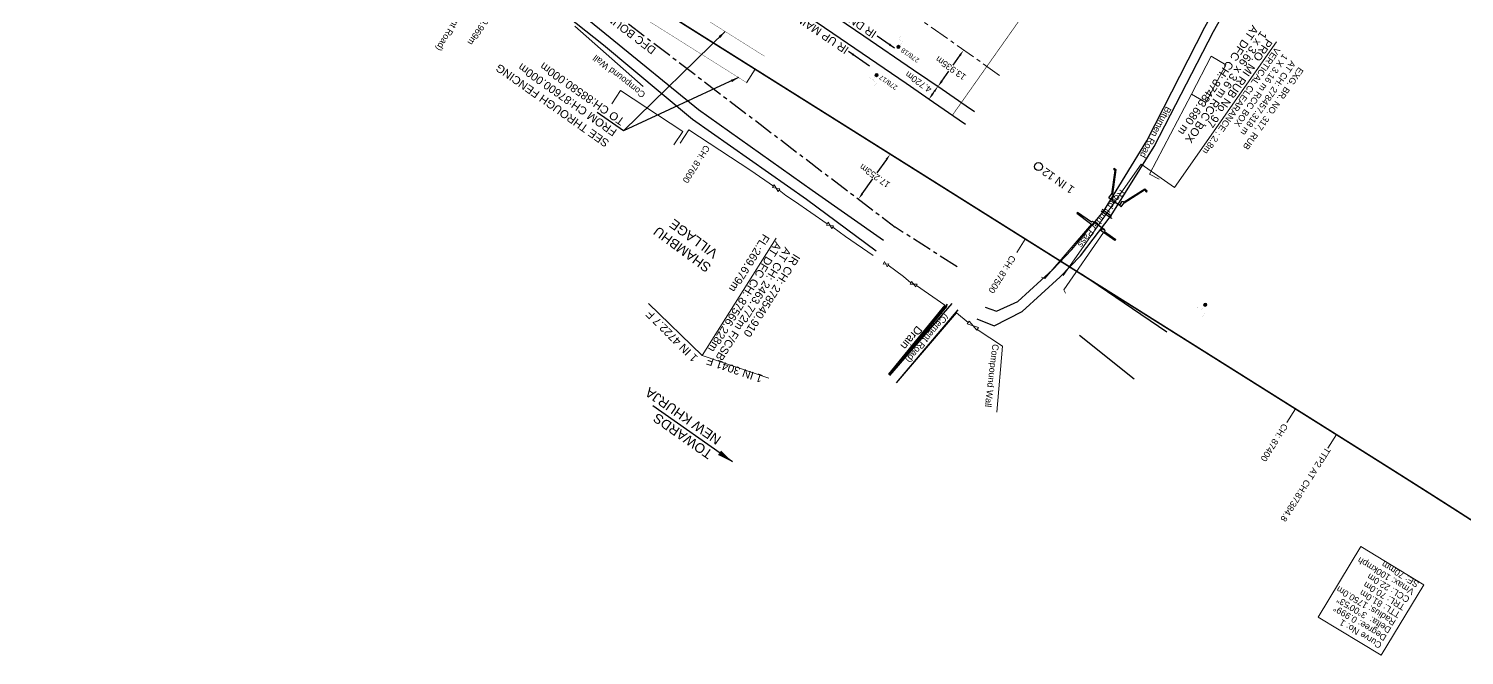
# Model space of a CAD drawing. Header units: metres. Extents: x 658484 to 662957, y 3366848 to 3369569.
# Drawn here: x 661877.1 to 662326.9, y 3366999.8 to 3367196.2 of the extents above; entities that cross this region are included whole.
import ezdxf
from ezdxf.enums import TextEntityAlignment as Align

# ---------------------------------------------------------------- set-up
doc = ezdxf.new("R2010")
doc.units = ezdxf.units.M
doc.header["$MEASUREMENT"] = 0
doc.linetypes.add('CENTER', pattern=[2, 1.25, -0.25, 0.25, -0.25])
doc.linetypes.add('PHANTOM2', pattern=[1.25, 0.625, -0.125, 0.125, -0.125, 0.125, -0.125])
doc.layers.get('Defpoints').update_dxf_attribs({"color": 5, "lineweight": 0})
for name, color, linetype, lineweight in [('BOUNDARY DIMENTION', 10, 'Continuous', 0), ('BRIDGE DETAILS PLAN', 7, 'Continuous', 0), ('COMMERCIAL_BLD_PUC', 7, 'Continuous', 13), ('COMPOUND_WALL', 7, 'Continuous', 13), ('Existing IR Track', 7, 'Continuous', 0), ('Existing Railway Boundary', 36, 'CENTER', 0), ('flow direction', 7, 'Continuous', 0), ('Gate', 7, 'Continuous', 13), ('LC DETAILS IN PLAN', 7, 'Continuous', 0), ('MATCH LINE', 7, 'Continuous', 0), ('NEW DFCC MAIN LINE - SHAMBHU - 05.03.2020$0$Cardinal_Leader', 7, 'Continuous', 0), ('NEW DFCC MAIN LINE - SHAMBHU - 05.03.2020$0$Proposed Alignment', 7, 'Continuous', 0), ('NEW DFCC MAIN LINE - SHAMBHU - 05.03.2020$0$Proposed Chainage', 7, 'Continuous', 0), ('NEW DFCC MAIN LINE - SHAMBHU - 05.03.2020$0$Proposed Curve_Details', 7, 'Continuous', 0), ('NEW DFCC MAIN LINE - SHAMBHU - 05.03.2020$0$Proposed TPTC Chainages', 7, 'Continuous', 0), ('OHE MAST', 7, 'Continuous', 0), ('OHE MAST TEXT', 7, 'Continuous', 0), ('PROPOSED DFCC TRACK', 1, 'Continuous', 0), ('PROPOSED GRADES IN PLAN', 10, 'Continuous', 0), ('RESIDENTIAL_BL_PUC', 7, 'Continuous', 13), ('Side Details', 7, 'Continuous', 13), ('TOPO_GATE', 7, 'Continuous', 13), ('TOPO_TEXT', 7, 'Continuous', 13)]:
    doc.layers.add(name, color=color, linetype=linetype, lineweight=lineweight)
for name, color, linetype in [('details$0$05 02 2020 (PRO)', 7, 'Continuous'), ('details$0$05 02 2020 (PRO)CYAN', 7, 'Continuous'), ('DFCC Boundary', 6, 'CENTER'), ('DRAIN_BOTTOM', 5, 'Continuous'), ('DRAIN_TOP', 5, 'Continuous'), ('PIER_OR_ABUTMENT', 7, 'Continuous'), ('SUB_ROAD_EDGE', 34, 'Continuous'), ('title', 7, 'Continuous'), ('Village Name', 7, 'Continuous'), ('WING_WALL', 7, 'Continuous')]:
    doc.layers.add(name, color=color, linetype=linetype)
doc.styles.add('ARIAL', font='arial.ttf')
doc.styles.add('details$0$PDF Arial', font='arial.ttf')
doc.styles.add('NEW DFCC MAIN LINE - SHAMBHU - 05.03.2020$0$Style-Arial', font='arial.ttf')
doc.styles.get("Standard").update_dxf_attribs({"font": 'arial.ttf'})
doc.styles.add('Style-Arial', font='arial.ttf')
doc.styles.add('Vill txt', font='arial.ttf', dxfattribs={"height": 3})
doc.linetypes.add('F-LINE', pattern='A,0.6,["X",Standard,S=0.3,R=0,X=0,Y=-0.15],0.1', length=0.7)
doc.dimstyles.new('DIM', dxfattribs={"dimtxt": 2.5, "dimasz": 2.5, "dimexe": 0.18, "dimexo": 0.0625, "dimgap": 0.09, "dimtad": 0, "dimtih": 1, "dimtoh": 1, "dimdec": 3, "dimzin": 0, "dimdsep": 46, "dimtxsty": 'Standard', "dimcen": 0.09, "dimadec": 0, "dimazin": 0, "dimtfac": 1, "dimtdec": 3, "dimtofl": 0, "dimtmove": 0, "dimatfit": 3, "dimfxl": 1, "dimtolj": 1, "dimtzin": 0, "dimarcsym": 0})
doc.dimstyles.new('ISO-25', dxfattribs={"dimtxt": 2.5, "dimasz": 2.5, "dimexe": 1.25, "dimexo": 0.625, "dimtad": 1, "dimtxsty": 'Standard', "dimcen": 2.5, "dimadec": 0, "dimazin": 0, "dimtfac": 1, "dimtmove": 0, "dimatfit": 3, "dimfxl": 1, "dimarcsym": 0})

# ---------------------------------------------------------------- blocks, each defined once
blk = doc.blocks.new('GT')
at = {"layer": 'Gate'}
for p, q in [((-0.5, -0.5), (-0.5, 0.5)), ((-0.5, 0.5), (0.5, -0.5)), ((0.5, 0.5), (0.5, -0.5))]:
    blk.add_line(p, q, dxfattribs=at)
blk.add_lwpolyline([(0.5, 0.5), (-0.5, -0.5)], dxfattribs=at)
blk = doc.blocks.new('OHE MAST')
h = blk.add_hatch(color=256)
edge = h.paths.add_edge_path()
edge.add_arc((0, 0), 0.514, 0, 360)
at = {"const_width": 0.01, "flags": 128}
for points in [[(1.5, 3.5), (1.5, 2), (-1.5, 2), (-1.5, 3.5)], [(0, 2), (0, 0)]]:
    blk.add_lwpolyline(points, dxfattribs=at)
blk.add_circle((0, 0), 0.514)
blk = doc.blocks.new('*D82')
at = {"layer": 'BOUNDARY DIMENTION', "color": 0, "lineweight": -2, "transparency": 16777216}
for p, q in [((662161.97, 3367178.21), (662161.87, 3367178.28)), ((662159.16, 3367174.24), (662159.07, 3367174.31)), ((662160.37, 3367175.84), (662160.86, 3367176.54))]:
    blk.add_line(p, q, dxfattribs=at)
at = {"layer": 'BOUNDARY DIMENTION', "color": 0, "transparency": 16777216}
for points in [[(662160.59, 3367176.73), (662161.13, 3367176.35), (662162.01, 3367178.18)], [(662160.09, 3367176.03), (662160.64, 3367175.65), (662159.21, 3367174.2)]]:
    blk.add_solid(points, dxfattribs=at)
at = {"layer": 'Defpoints', "color": 0, "transparency": 16777216}
for p in [(662162.01, 3367178.18), (662162.02, 3367178.17), (662159.22, 3367174.2)]:
    blk.add_point(p, dxfattribs=at)
at = {"layer": 'BOUNDARY DIMENTION', "color": 0, "transparency": 16777216, "insert": (662155.9, 3367179.55), "char_height": 2, "attachment_point": 5, "rotation": 145}
blk.add_mtext('\\A1;4.720m', dxfattribs=at)
blk = doc.blocks.new('*D83')
at = {"layer": 'BOUNDARY DIMENTION', "color": 0, "lineweight": -2, "transparency": 16777216}
for p, q in [((662168.91, 3367187.92), (662166.69, 3367184.77)), ((662170.1, 3367189.53), (662170.21, 3367189.45)), ((662163.18, 3367179.8), (662165.41, 3367182.95)), ((662162.07, 3367178.14), (662162.18, 3367178.06))]:
    blk.add_line(p, q, dxfattribs=at)
at = {"layer": 'BOUNDARY DIMENTION', "color": 0, "transparency": 16777216}
for points in [[(662168.64, 3367188.11), (662169.18, 3367187.73), (662170.06, 3367189.55)], [(662162.91, 3367179.99), (662163.46, 3367179.61), (662162.03, 3367178.16)]]:
    blk.add_solid(points, dxfattribs=at)
at = {"layer": 'Defpoints', "color": 0, "transparency": 16777216}
for p in [(662170.05, 3367189.56), (662170.06, 3367189.55), (662162.02, 3367178.17)]:
    blk.add_point(p, dxfattribs=at)
at = {"layer": 'BOUNDARY DIMENTION', "color": 0, "transparency": 16777216, "insert": (662166.05, 3367183.86), "char_height": 2, "attachment_point": 5, "rotation": 145}
blk.add_mtext('\\A1;13.935m', dxfattribs=at)
blk = doc.blocks.new('*D96')
at = {"layer": 'Defpoints', "color": 0, "linetype": 'Continuous', "ltscale": 0.5, "transparency": 16777216}
for p in [(662147.03, 3367156.91), (662147.03, 3367156.91), (662137.09, 3367142.81)]:
    blk.add_point(p, dxfattribs=at)
at = {"layer": 'DFCC Boundary', "color": 0, "linetype": 'Continuous', "lineweight": -2, "ltscale": 0.5, "transparency": 16777216}
for p, q in [((662147.08, 3367156.88), (662147.18, 3367156.81)), ((662145.88, 3367155.28), (662142.87, 3367151.02)), ((662138.24, 3367144.45), (662141.59, 3367149.2)), ((662137.14, 3367142.78), (662137.24, 3367142.71))]:
    blk.add_line(p, q, dxfattribs=at)
at = {"layer": 'DFCC Boundary', "color": 0, "linetype": 'Continuous', "ltscale": 0.5, "transparency": 16777216}
for points in [[(662145.61, 3367155.47), (662146.15, 3367155.09), (662147.03, 3367156.91)], [(662137.97, 3367144.64), (662138.51, 3367144.25), (662137.09, 3367142.81)]]:
    blk.add_solid(points, dxfattribs=at)
at = {"layer": 'DFCC Boundary', "color": 0, "linetype": 'Continuous', "ltscale": 0.5, "transparency": 16777216, "insert": (662142.23, 3367150.11), "char_height": 2, "attachment_point": 5, "rotation": 145}
blk.add_mtext('\\A1;17.253m', dxfattribs=at)

msp = doc.modelspace()

# ---------------------------------------------------------------- linework, layer by layer
at = {"color": 1, "lineweight": 0}
msp.add_lwpolyline([(662300.8865, 3366999.8427), (662281.0972, 3367011.8289), (662294.4958, 3367033.9499), (662314.2851, 3367021.9636)], close=True, dxfattribs=at)
at = {"layer": 'COMMERCIAL_BLD_PUC', "linetype": 'Continuous'}
msp.add_line((662114.384, 3367143.996, 267.481), (662117.093, 3367142.152, 267.472), dxfattribs=at)
msp.add_polyline3d([(662245.992, 3367173.1, 267.492), (662241.42, 3367175.718, 266.739), (662247.61, 3367187.606, 266.306), (662252.2285, 3367184.9614, 266.306)], close=True, dxfattribs=at)
at = {"layer": 'COMPOUND_WALL', "linetype": 'Continuous'}
for points in [[(662048.211, 3367197.032, 267.363), (662069.66, 3367178.078, 267.416)], [(662231.308, 3367149.096, 268.747), (662228.335, 3367150.679, 267.85), (662241.419, 3367175.715, 266.739)], [(662103.423, 3367151.77, 267.314), (662110.427, 3367146.895, 267.681)], [(662112.216, 3367145.626, 267.68), (662114.384, 3367143.996, 267.481)], [(662117.093, 3367142.152, 267.472), (662127.314, 3367135.13, 267.343)], [(662129.02, 3367134.067, 267.168), (662133.042, 3367131.15, 267.097), (662141.6643, 3367125.1989, 266.891)], [(662146.41, 3367122.118, 266.811), (662151.213, 3367118.523, 266.953), (662153.509, 3367116.597, 266.998)], [(662155.328, 3367115.755, 266.742), (662164.216, 3367109.565, 266.705), (662146.466, 3367087.984, 266.927)], [(662149.009, 3367085.223, 267.091), (662167.768, 3367107.135, 267.537), (662171.466, 3367104.167, 267.284)], [(662174.332, 3367101.96, 267.263), (662182.206, 3367096.749, 267.131), (662180.408, 3367076.025, 266.904)]]:
    msp.add_polyline3d(points, dxfattribs=at)
at = {"layer": 'details$0$05 02 2020 (PRO)CYAN', "color": 5, "lineweight": 25}
for points in [[(662233.7459, 3367101.0906), (662206.9883, 3367119.2531)], [(662146.723, 3367087.7321), (662164.9914, 3367109.9355)], [(662164.8226, 3367109.5309), (662146.9059, 3367087.6614)], [(662206.4002, 3367100.1786), (662223.4452, 3367086.477)]]:
    msp.add_lwpolyline(points, dxfattribs=at)
at = {"layer": 'details$0$05 02 2020 (PRO)CYAN', "color": 5}
msp.add_circle((662193.5322, 3367153.0263), 1.2602, dxfattribs=at)
at = {"layer": 'DFCC Boundary', "lineweight": 25, "ltscale": 5, "flags": 128}
for points in [[(662033.2189, 3367222.0066), (662148.6207, 3367134.0208)], [(662167.9838, 3367121.5788), (662148.6207, 3367134.0208)]]:
    msp.add_lwpolyline(points, dxfattribs=at)
at = {"layer": 'DRAIN_BOTTOM', "linetype": 'Continuous'}
for points in [[(662146.715, 3367087.738, 266.507), (662164.988, 3367109.929, 266.155)], [(662164.813, 3367109.512, 266.28), (662146.8555, 3367087.664, 266.662)]]:
    msp.add_polyline3d(points, dxfattribs=at)
at = {"layer": 'DRAIN_TOP', "linetype": 'Continuous'}
for points in [[(662164.431, 3367109.337, 266.703), (662146.5493, 3367087.8568, 266.927)], [(662146.922, 3367087.5804, 267.061), (662164.832, 3367109.164, 266.745)]]:
    msp.add_polyline3d(points, dxfattribs=at)
at = {"layer": 'Existing IR Track', "lineweight": 25, "flags": 128}
for points in [[(662122.4397, 3367205.1199), (662138.7479, 3367194.0279), (662154.3921, 3367183.3875), (662163.3781, 3367177.2445), (662170.8941, 3367172.1063), (662173.4673, 3367170.3139)], [(662119.6085, 3367201.3426), (662135.9957, 3367190.1234), (662151.9975, 3367179.1679), (662160.566, 3367173.2611), (662168.6598, 3367167.6813), (662170.6391, 3367166.3018)]]:
    msp.add_lwpolyline(points, dxfattribs=at)
at = {"layer": 'Existing Railway Boundary', "ltscale": 5, "flags": 128}
msp.add_lwpolyline([(661261.7916, 3367825.2642), (661281.9673, 3367853.5492), (661519.2212, 3367686.6915), (661517.7393, 3367684.5844), (661729.3129, 3367535.7068), (661750.7414, 3367567.33), (661814.6324, 3367522.9577), (661775.683, 3367466.875), (662181.4064, 3367181.5761)], dxfattribs=at)
at = {"layer": 'LC DETAILS IN PLAN', "linetype": 'Continuous', "lineweight": 0, "flags": 128}
msp.add_lwpolyline([(662268.1056, 3367192.1212), (662236.1053, 3367146.4524), (662225.6927, 3367153.7485), (662201.2804, 3367118.9089)], dxfattribs=at)
at = {"layer": 'MATCH LINE', "linetype": 'PHANTOM2', "ltscale": 15, "const_width": 0.2}
msp.add_lwpolyline([(662209.1339, 3367229.4973), (662166.545, 3367169.1365)], dxfattribs=at)
at = {"layer": 'NEW DFCC MAIN LINE - SHAMBHU - 05.03.2020$0$Cardinal_Leader', "color": 1, "linetype": 'Continuous', "lineweight": 0, "flags": 128}
msp.add_lwpolyline([(662286.883, 3367069.0054), (662284.2213, 3367064.7727)], dxfattribs=at)
at = {"layer": 'NEW DFCC MAIN LINE - SHAMBHU - 05.03.2020$0$Proposed Alignment', "color": 1, "linetype": 'F-LINE', "lineweight": 18, "ltscale": 5, "const_width": 0.1, "flags": 128}
for points in [[(662107.6074, 3367187.6497), (662058.5106, 3367218.5243), (662054.2782, 3367221.1861), (662050.0468, 3367223.8482), (662045.8172, 3367226.5114), (662041.5898, 3367229.1763), (662037.365, 3367231.8438), (662033.1456, 3367234.5131), (662028.928, 3367237.1877), (662024.7114, 3367239.869, -0.01290533), (661875.1144, 3367340.6597), (661871.0485, 3367343.5585), (661866.9856, 3367346.4629), (661862.9234, 3367349.3734), (661858.8652, 3367352.2866), (661854.8084, 3367355.2031), (661850.7524, 3367358.1223), (661846.6967, 3367361.0435), (661842.6407, 3367363.966), (661305.8378, 3367750.7813)], [(662101.8454, 3367179.476), (662052.7487, 3367210.3506), (662048.5162, 3367213.0123), (662044.2849, 3367215.6744), (662040.0552, 3367218.3376), (662035.8278, 3367221.0025), (662031.603, 3367223.67), (662027.3837, 3367226.3393), (662023.166, 3367229.0139), (662018.9494, 3367231.6952, -0.01290533), (661869.3524, 3367332.4859), (661865.2865, 3367335.3848), (661861.2237, 3367338.2891), (661857.1614, 3367341.1997), (661853.1032, 3367344.1128), (661849.0464, 3367347.0293), (661844.9904, 3367349.9486), (661840.9347, 3367352.8698), (661836.8788, 3367355.7923), (661300.0759, 3367742.6075)]]:
    msp.add_lwpolyline(points, format="xyb", dxfattribs=at)
at = {"layer": 'NEW DFCC MAIN LINE - SHAMBHU - 05.03.2020$0$Proposed Alignment', "color": 1, "lineweight": 30, "const_width": 0.5, "flags": 128}
msp.add_lwpolyline([(662331.2204, 3367040.891), (662323.8578, 3367045.619), (662316.4804, 3367050.324), (662309.0913, 3367055.0105), (662301.6934, 3367059.6832), (662294.2897, 3367064.3466), (662286.883, 3367069.0054), (662055.8489, 3367214.2917), (662051.6163, 3367216.9535), (662047.3842, 3367219.6161), (662043.1531, 3367222.2802), (662038.9234, 3367224.9466), (662034.6956, 3367227.616), (662030.4702, 3367230.2891), (662026.2476, 3367232.9668), (662022.0284, 3367235.6498, -0.01290533), (661872.2145, 3367336.5865)], format="xyb", dxfattribs=at)
at = {"layer": 'NEW DFCC MAIN LINE - SHAMBHU - 05.03.2020$0$Proposed Chainage', "color": 1, "linetype": 'Continuous', "lineweight": 0, "flags": 128}
for points in [[(662102.0608, 3367179.3248), (662104.7225, 3367183.5574)], [(662186.7138, 3367126.0906), (662189.3755, 3367130.3232)], [(662271.3667, 3367072.8564), (662274.0284, 3367077.089)]]:
    msp.add_lwpolyline(points, dxfattribs=at)
at = {"layer": 'PIER_OR_ABUTMENT', "linetype": 'Continuous'}
for points in [[(662218.756, 3367140.888, 269.983), (662216.285, 3367142.625, 269.979), (662216.364, 3367142.726, 269.953), (662218.835, 3367140.989, 269.953)], [(662216.353, 3367136.784, 270.085), (662213.202, 3367139.001, 270.116), (662213.28, 3367139.074, 270.118), (662216.4311, 3367136.8569, 270.118)], [(662216.312, 3367137.524, 269.994), (662213.464, 3367139.537, 269.986), (662213.528, 3367139.623, 269.951), (662216.376, 3367137.61, 269.951)], [(662210.868, 3367135.582, 270.157), (662210.924, 3367135.684, 270.158), (662214.113, 3367133.424, 270.128), (662214.057, 3367133.322, 270.128)]]:
    msp.add_polyline3d(points, close=True, dxfattribs=at)
at = {"layer": 'PROPOSED DFCC TRACK', "linetype": 'Continuous', "flags": 128}
for points, elevation in [([(662210.1195, 3367135.0194), (662195.5047, 3367117.9877), (662194.4247, 3367118.3224)], 270.1033), ([(662213.933, 3367132.389), (662201.4197, 3367114.367), (662201.9906, 3367113.391)], 269.682)]:
    msp.add_lwpolyline(points, dxfattribs=dict(at, elevation=elevation))
at = {"layer": 'PROPOSED GRADES IN PLAN', "color": 1, "linetype": 'Continuous', "lineweight": 0}
for p, q in [((662111.3049, 3367130.5852, 267.4589), (662088.1761, 3367093.8059, 267.4589)), ((662088.1761, 3367093.8059, 267.4589), (662071.3424, 3367110.1284)), ((662109.0074, 3367086.7308, 267.4589), (662088.1761, 3367093.8059, 267.4589))]:
    msp.add_line(p, q, dxfattribs=at)
at = {"layer": 'RESIDENTIAL_BL_PUC', "linetype": 'Continuous'}
for p, q in [((662081.197, 3367160.4002), (662083.944, 3367164.578)), ((662083.944, 3367164.578), (662103.423, 3367151.77))]:
    msp.add_line(p, q, dxfattribs=at)
msp.add_lwpolyline([(662059.805, 3367172.6492), (662062.552, 3367176.827), (662082.031, 3367164.019), (662079.284, 3367159.8412)], dxfattribs=at)
at = {"layer": 'SUB_ROAD_EDGE', "linetype": 'Continuous'}
msp.add_lwpolyline([(662144.9171, 3367129.8132), (662122.554, 3367145.527), (662086.997, 3367170.811), (662059.312, 3367193.422), (662025.32, 3367221.029), (661992.933, 3367242.991), (661952.843, 3367265.573), (661923.296, 3367282.787), (661885.394, 3367308.14), (661853.314, 3367329.6), (661810.532, 3367358.333), (661752.835, 3367399.2), (661746.985, 3367401.864), (661740.561, 3367401.649), (661731.315, 3367399.696), (661725.238, 3367399.993), (661721.124, 3367401.244), (661686.817, 3367423.462), (661645.738, 3367450.623), (661596.205, 3367481.922), (661547.614, 3367509.425), (661522.503, 3367521.18)], dxfattribs=at)
for points in [[(662174.197, 3367105.331, 266.652), (662179.644, 3367103.159, 266.695), (662188.421, 3367107.555, 266.497), (662200.266, 3367118.508, 266.451), (662206.682, 3367125.042, 266.422), (662216.255, 3367137.666, 266.569), (662229.779, 3367159.326, 266.598), (662248.361, 3367195.341, 266.897), (662268.281, 3367230.758, 267.016), (662288.512, 3367268.448, 267.075), (662303.288, 3367297.433, 267.116), (662326.772, 3367342.248, 267.315)], [(662176.841, 3367108.946, 266.538), (662180.33, 3367107.662, 266.506), (662187.077, 3367110.691, 266.514), (662197.958, 3367120.717, 266.442), (662203.946, 3367126.988, 266.371), (662213.873, 3367138.994, 266.593), (662227.48, 3367161.11, 266.6), (662245.674, 3367196.679, 266.898), (662265.62, 3367232.524, 266.995), (662285.56, 3367269.565, 267.073), (662301.022, 3367298.807, 267.223), (662324.153, 3367343.375, 267.315)], [(662142.5982, 3367126.5237, 266.9062), (662120.79, 3367142.695, 267.227), (662085.143, 3367167.83, 267.426), (662057.195, 3367191.129, 267.557), (662022.976, 3367218.362, 267.786), (662021.4957, 3367219.377, 267.7861)], [(662146.93, 3367087.564, 267.061), (662166.4682, 3367110.1114, 266.6762)], [(662149.01, 3367085.225, 267.092), (662168.367, 3367108.106, 268.157)]]:
    msp.add_polyline3d(points, dxfattribs=at)
at = {"layer": 'WING_WALL', "linetype": 'Continuous', "lineweight": 25}
for points in [[(662216.308, 3367142.705, 270.06), (662215.601, 3367143.207, 270.041), (662216.393, 3367144.39, 270.032), (662216.496, 3367144.395, 269.425), (662217.571, 3367151.775, 267.513), (662217.161, 3367152.367, 267.501), (662217.229, 3367152.484, 267.508), (662217.797, 3367152.091, 267.525), (662216.709, 3367144.337, 269.164), (662217.13, 3367143.884, 270.045)], [(662219.461, 3367140.399, 270.023), (662220.34, 3367141.669, 270.042), (662226.706, 3367145.686, 267.558), (662227.312, 3367145.004, 267.443), (662227.586, 3367145.295, 267.46), (662226.807, 3367145.929, 267.488), (662220.321, 3367141.899, 269.352), (662220.158, 3367141.976, 269.354), (662219.611, 3367142.099, 270.026), (662218.866, 3367140.94, 270.013)], [(662217.471, 3367129.87, 269.7), (662213.933, 3367132.389, 269.682), (662213.107, 3367132.906, 270.054), (662213.5208, 3367133.6539, 270.428), (662214.311, 3367133.125, 270.056), (662214.159, 3367132.702, 269.682), (662217.741, 3367130.166, 269.7)]]:
    msp.add_polyline3d(points, close=True, dxfattribs=at)
msp.add_polyline3d([(662210.588, 3367134.705, 270.009), (662211.098, 3367135.337, 270.017), (662210.416, 3367135.932, 270.005), (662210.114, 3367135.634, 269.713), (662205.762, 3367138.675, 269.721), (662205.516, 3367138.406, 269.721), (662209.86, 3367135.196, 269.999), (662210.588, 3367134.705, 270.009)], dxfattribs=at)

# ---------------------------------------------------------------- block references
at = {"layer": 'OHE MAST', "color": 2}
for p, rotation in [((662149.602, 3367190.53), 323.390831856612), ((662142.757, 3367181.696), 143.390831856612), ((662245.776, 3367109.722), 143.390831856612)]:
    msp.add_blockref('OHE MAST', p, dxfattribs=dict(at, rotation=rotation))
at = {"layer": 'TOPO_GATE'}
for p, xscale, zscale, rotation in [((662111.3215, 3367146.2605), 2.193372289328606, 2.193372289328606, 145.0000000000003), ((662128.164, 3367134.598), 2.005736772485847, 2.005736772485847, 148.0000000000004), ((662145.6905, 3367122.469), 1.495642002522982, 1.495642002522982, 149.0000000000003), ((662154.4145, 3367116.1735), 1.999282371268844, 1.999282371268844, 155.0000000000003), ((662172.96, 3367103.1445), 3.624098370562168, 3.624098370562168, 146.0000000000003)]:
    msp.add_blockref('GT', p, dxfattribs=dict(at, xscale=xscale, zscale=zscale, rotation=rotation))

# ---------------------------------------------------------------- texts
at = {"layer": 'details$0$05 02 2020 (PRO)', "color": 1, "style": 'details$0$PDF Arial'}
for s, p in [('A', (662260.5538, 3367197.5577)), ('D', (662257.4331, 3367193.1087)), ('T', (662259.2161, 3367195.6506)), ('x', (662261.5542, 3367193.3472)), ('1', (662263.2241, 3367195.7337)), ('P', (662264.9304, 3367193.3674)), ('C', (662254.7597, 3367189.2973)), ('F', (662255.9851, 3367191.0443)), ('6', (662258.3265, 3367188.7343)), ('.', (662258.8831, 3367189.5299)), ('3', (662259.9964, 3367191.1209)), ('.', (662260.5873, 3367187.1693)), ('O', (662262.1465, 3367189.3946)), ('R', (662263.5936, 3367191.4597)), ('H', (662251.3061, 3367184.3737)), ('C', (662252.7541, 3367186.4381)), ('x', (662255.5434, 3367184.7568)), ('6', (662257.2133, 3367187.1433)), ('I', (662257.8034, 3367183.1965)), ('M', (662259.4729, 3367185.5791)), ('7', (662247.6279, 3367179.1298)), ('8', (662248.743, 3367180.7196)), (':', (662249.8581, 3367182.3093)), ('6', (662252.3157, 3367180.144)), ('.', (662252.8723, 3367180.9395)), ('3', (662253.9856, 3367182.5305)), ('U', (662255.2421, 3367179.5411)), ('R', (662256.6891, 3367181.6062)), ('3', (662244.2826, 3367174.3606)), ('8', (662245.3977, 3367175.9503)), ('4', (662246.5128, 3367177.5401)), ('R', (662248.4213, 3367174.5783)), ('m', (662250.6458, 3367177.7575)), ('N', (662251.9011, 3367174.7731)), ('B', (662253.795, 3367177.476)), ('8', (662241.4949, 3367170.3862)), ('6', (662242.61, 3367171.976)), ('.', (662243.1675, 3367172.7708)), ('C', (662245.53, 3367170.4462)), ('C', (662246.9757, 3367172.5123)), ('9', (662248.2254, 3367169.5275)), ('.', (662249.3397, 3367171.1178)), ('o', (662250.454, 3367172.7081)), ('m', (662238.7071, 3367166.4118)), ('0', (662240.3798, 3367168.7965)), ('O', (662242.1923, 3367165.6761)), ('B', (662243.5278, 3367167.5847)), (',', (662245.9967, 3367166.3469)), ('7', (662247.111, 3367167.9372)), ('X', (662240.6345, 3367163.4498))]:
    msp.add_text(s, height=2.5071, rotation=235.82122, dxfattribs=at).set_placement(p)
at = {"layer": 'details$0$05 02 2020 (PRO)CYAN', "color": 5, "style": 'details$0$PDF Arial'}
for s, rotation, p in [('2', 144.82122, (662197.3888, 3367151.6851)), ('1', 144.82122, (662198.9807, 3367150.5731)), ('N', 144.82122, (662201.8438, 3367148.573)), ('I', 144.82122, (662202.6397, 3367148.017)), ('1', 144.82122, (662205.0276, 3367146.3489)), ('D', 229.82122, (662155.4531, 3367103.3364)), ('n', 229.82122, (662151.3314, 3367098.438)), ('i', 229.82122, (662151.8306, 3367099.0313)), ('a', 229.82122, (662153.0808, 3367100.5171)), ('r', 229.82122, (662153.8296, 3367101.407))]:
    msp.add_text(s, height=2.5071, rotation=rotation, dxfattribs=at).set_placement(p)
at = {"layer": 'details$0$05 02 2020 (PRO)CYAN', "color": 1, "insert": (662057.7761, 3367158.9215), "char_height": 2.507069, "width": 63.232959, "attachment_point": 1, "rotation": 144.82122, "style": 'details$0$PDF Arial'}
msp.add_mtext('SEE THROUGH FENCING\\PFROM CH:87600.000m\\PTO CH:88580.000m', dxfattribs=at)
at = {"layer": 'DFCC Boundary', "color": 6, "linetype": 'Continuous', "ltscale": 5}
msp.add_text('CH: 87690.969m', height=2, rotation=236.152377, dxfattribs=at).set_placement((662026.2423, 3367209.4827))
at = {"layer": 'DFCC Boundary', "linetype": 'Continuous', "ltscale": 5}
msp.add_text('DFC BOUNDARY', height=2.5, rotation=142.511661, dxfattribs=at).set_placement((662073.8846, 3367190.0222))
at = {"layer": 'DRAIN_BOTTOM', "linetype": 'Continuous'}
msp.add_text('Drain', height=2.5, rotation=229.935327, dxfattribs=at).set_placement((662155.4369, 3367103.335))
at = {"layer": 'Existing IR Track', "color": 7, "lineweight": 0}
for s, p in [('IR DN MAIN LINE', (662119.2323, 3367209.8852)), ('IR UP MAIN LINE', (662110.6982, 3367204.8338))]:
    msp.add_text(s, height=2.5, rotation=145.668459, dxfattribs=at).set_placement(p, align=Align.MIDDLE_RIGHT)
at = {"layer": 'LC DETAILS IN PLAN', "style": 'ARIAL'}
for s, p in [('VERTICAL CLEARANCE : 2.8m ', (662267.7677, 3367190.6047)), ('1 X 3.16 m RCC BOX', (662270.2007, 3367188.5256)), ('AT CH: 278457.318 m', (662272.6336, 3367186.4465)), ('EXG. BR. NO. 317, RUB', (662275.0666, 3367184.3674))]:
    msp.add_text(s, height=2, rotation=235, dxfattribs=at).set_placement(p)
at = {"layer": 'NEW DFCC MAIN LINE - SHAMBHU - 05.03.2020$0$Proposed Chainage', "color": 1, "lineweight": 0, "char_height": 2, "attachment_point": 4, "rotation": 237.836172, "line_spacing_factor": 0.6, "style": 'NEW DFCC MAIN LINE - SHAMBHU - 05.03.2020$0$Style-Arial'}
for s, insert in [('CH: 87600', (662089.8167, 3367159.4474, -267.3533)), ('CH: 87500', (662185.6566, 3367124.8945, -266.5116)), ('CH: 87400', (662270.9398, 3367072.166))]:
    msp.add_mtext(s, dxfattribs=dict(at, insert=insert))
at = {"layer": 'NEW DFCC MAIN LINE - SHAMBHU - 05.03.2020$0$Proposed Curve_Details', "color": 1, "lineweight": 0, "insert": (662312.9615, 3367022.7219), "char_height": 2, "attachment_point": 7, "rotation": 148.796976, "line_spacing_factor": 0.84, "style": 'NEW DFCC MAIN LINE - SHAMBHU - 05.03.2020$0$Style-Arial'}
msp.add_mtext('Curve No: 1\\PDegree: 0.999%%d\\PDelta:  3%%d00\'53"\\PRadius: 1750.0m\\PTTL: 81.0m\\PTRL: 70.0m\\PCCL: 22.0m\\PVmax: 100kmph\\PSE: 70mm', dxfattribs=at)
at = {"layer": 'NEW DFCC MAIN LINE - SHAMBHU - 05.03.2020$0$Proposed TPTC Chainages', "color": 1, "lineweight": 0, "insert": (662284.3261, 3367064.7456), "char_height": 2, "attachment_point": 4, "rotation": 237.836172, "line_spacing_factor": 0.6, "style": 'NEW DFCC MAIN LINE - SHAMBHU - 05.03.2020$0$Style-Arial'}
msp.add_mtext('TTP2 AT CH:87384.8', dxfattribs=at)
at = {"layer": 'OHE MAST TEXT', "style": 'ARIAL'}
for s, p in [('278/18', (662153.279, 3367187.8918)), ('278/17', (662146.4255, 3367179.4))]:
    msp.add_text(s, height=1.5, rotation=145, dxfattribs=at).set_placement(p, align=Align.MIDDLE_CENTER)
at = {"layer": 'PROPOSED GRADES IN PLAN', "color": 1, "style": 'Style-Arial'}
msp.add_text('1 IN 4722.7 F', height=2.5, rotation=135, dxfattribs=at).set_placement((662086.9725, 3367093.2729))
at = {"layer": 'PROPOSED GRADES IN PLAN', "color": 1, "linetype": 'Continuous', "lineweight": 0, "char_height": 2.5, "attachment_point": 4, "rotation": 237.836172, "line_spacing_factor": 1.08, "style": 'Style-Arial'}
for s, insert in [('AT DFC CH: 87566.228m\\PFL:269.679m', (662110.251, 3367130.2635)), ('AT CH: 2463.772m F/CSB', (662115.1338, 3367127.3549))]:
    msp.add_mtext(s, dxfattribs=dict(at, insert=insert))
at = {"layer": 'PROPOSED GRADES IN PLAN', "color": 7, "linetype": 'Continuous', "lineweight": 0, "insert": (662117.9081, 3367125.258), "char_height": 2.5, "attachment_point": 4, "rotation": 237.836172, "line_spacing_factor": 1.08, "style": 'Style-Arial'}
msp.add_mtext('IR CH: 278540.910', dxfattribs=at)
at = {"layer": 'PROPOSED GRADES IN PLAN', "color": 1, "linetype": 'Continuous', "lineweight": 13, "insert": (662090.0417, 3367093.488), "char_height": 2.5, "attachment_point": 9, "rotation": 161.240501, "line_spacing_factor": 0.84, "style": 'Style-Arial'}
msp.add_mtext('1 IN 3041 F', dxfattribs=at)
at = {"layer": 'Side Details', "style": 'ARIAL'}
msp.add_text('Compound Wall', height=2, rotation=142, dxfattribs=at).set_placement((662070.5374, 3367175.955))
at = {"layer": 'SUB_ROAD_EDGE', "color": 8, "linetype": 'Continuous'}
for s, rotation, p in [('(Cement Road)', 238.282838, (662014.5722, 3367206.2744)), ('Bitumen Road', 242, (662233.492, 3367172.0567)), ('(Cement Road)', 229.935327, (662164.0095, 3367107.1815))]:
    msp.add_text(s, height=2, rotation=rotation, dxfattribs=at).set_placement(p)
at = {"layer": 'title', "color": 1, "linetype": 'Continuous'}
for s, p in [('NEW KHURJA', (662094.3234, 3367068.1095)), ('TOWARDS', (662091.6869, 3367063.6424))]:
    msp.add_text(s, height=3, rotation=145, dxfattribs=at).set_placement(p)
at = {"layer": 'TOPO_TEXT', "style": 'ARIAL'}
for s, rotation, p in [('Road Under Pass', 232.206258, (662219.149, 3367146.0287)), ('Compound Wall', 262.933819, (662179.1249, 3367097.4779))]:
    msp.add_text(s, height=2, rotation=rotation, dxfattribs=at).set_placement(p)
at = {"layer": 'Village Name', "style": 'Vill txt'}
for s, p in [('SHAMBHU', (662091.1884, 3367122.0459)), ('VILLAGE', (662093.368, 3367126.4472))]:
    msp.add_text(s, height=3, rotation=143.672966, dxfattribs=at).set_placement(p)

# ---------------------------------------------------------------- dimensions: what is measured, and where the dimension line sits
at = {"layer": 'BOUNDARY DIMENTION', "color": 7}
dim = msp.add_aligned_dim(p1=(662162.0177, 3367178.1745), p2=(662170.0466, 3367189.5641), distance=-0.0174, dimstyle='DIM', override={"dimtxt": 2, "dimasz": 2, "dimdec": 3, "dimpost": 'm'}, dxfattribs=at)
dim.commit()
dim.dimension.update_dxf_attribs({"geometry": '*D83', "text_midpoint": (662166.0464, 3367183.8593), "text_rotation": 145})
dim = msp.add_linear_dim(base=(662162.0143, 3367178.1769), p1=(662159.2161, 3367174.2002), p2=(662162.0177, 3367178.1745), angle=54.818733, text='4.720m', dimstyle='DIM', override={"dimtxt": 2, "dimasz": 2, "dimpost": 'm', "dimtmove": 2}, dxfattribs=at)
dim.commit()
dim.dimension.update_dxf_attribs({"geometry": '*D82', "text_midpoint": (662155.9048, 3367179.554), "dimtype": 161, "text_rotation": 145})
at = {"layer": 'DFCC Boundary', "linetype": 'Continuous', "ltscale": 0.5}
dim = msp.add_linear_dim(base=(662147.0311, 3367156.9128), p1=(662137.0897, 3367142.8124), p2=(662147.0311, 3367156.9128), angle=54.814714, dimstyle='DIM', override={"dimtxt": 2, "dimasz": 2, "dimpost": 'm'}, dxfattribs=at)
dim.commit()
dim.dimension.update_dxf_attribs({"geometry": '*D96', "text_midpoint": (662142.234, 3367150.1087), "dimtype": 161, "text_rotation": 145})

# ---------------------------------------------------------------- leaders
at = {"layer": 'BRIDGE DETAILS PLAN', "color": 10}
for points in [[(662095.3371, 3367195.3659), (662063.4302, 3367164.2052)], [(662099.5463, 3367180.9218), (662063.4302, 3367164.2052), (662055.2013, 3367170.006)]]:
    msp.add_leader(points, dimstyle='ISO-25', override={"dimtxt": 0.5, "dimtad": 0}, dxfattribs=at)
at = {"layer": 'flow direction', "lineweight": 0}
for points in [[(662148.4099, 3367190.1543), (662143.0068, 3367193.9507)], [(662133.9522, 3367189.1712), (662140.5129, 3367184.6542)]]:
    msp.add_leader(points, dimstyle='ISO-25', override={"dimtxt": 0.5, "dimasz": 2, "dimtad": 0}, dxfattribs=at)
at = {"layer": 'title', "color": 1, "linetype": 'Continuous'}
msp.add_leader([(662097.6484, 3367060.4345), (662072.7152, 3367078.0107)], dimstyle='ISO-25', override={"dimasz": 5, "dimgap": 0.625, "dimtad": 0}, dxfattribs=at)

doc.saveas('drawing.dxf')
